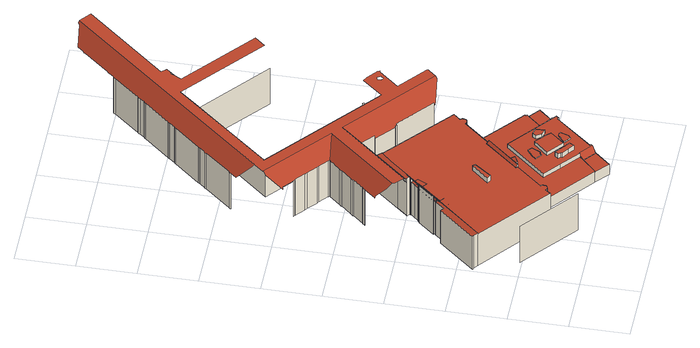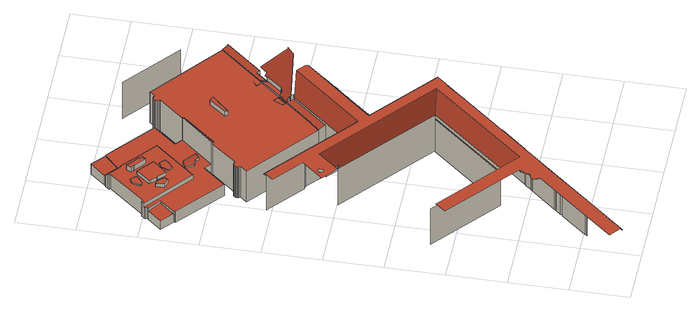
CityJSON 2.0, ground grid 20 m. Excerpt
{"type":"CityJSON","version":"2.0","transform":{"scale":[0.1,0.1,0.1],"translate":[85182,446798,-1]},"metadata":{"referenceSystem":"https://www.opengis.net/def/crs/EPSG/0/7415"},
"CityObjects":{
"building1":{"type":"Building","attributes":{"b3_bag_bag_overlap":23.36,"b3_dak_type":"slanted","b3_h_dak_50p":20.15,"b3_h_dak_70p":21.5,"b3_h_dak_max":52.83,"b3_h_dak_min":0.94,"b3_h_maaiveld":0.002,"b3_kas_warenhuis":false,"b3_mutatie_ahn3_ahn4":false,"b3_opp_buitenmuur":19287.86,"b3_opp_dak_plat":2240.14,"b3_opp_dak_schuin":9948.24,"b3_opp_grond":7894.57,"b3_opp_scheidingsmuur":1406.73,"b3_reconstructie_onvolledig":false,"b3_rmse_lod12":3.59,"b3_rmse_lod13":2.86,"b3_rmse_lod22":0.478,"b3_val3dity_lod12":"[]","b3_val3dity_lod13":"[]","b3_val3dity_lod22":"[303]","b3_volume_lod12":169719.16,"b3_volume_lod13":169433.06,"b3_volume_lod22":155111.23,"geconstateerd":false,"oorspronkelijkbouwjaar":1945,"status":"Pand in gebruik"},"children":["building1-1"]},
"building1-1":{"type":"BuildingPart","parents":["building1"],"geometry":[{"type":"MultiSurface","lod":"2.2","boundaries":[[[0,1,2,3]],[[4,5,6,7]],[[6,8,9,7]],[[10,4,11,12,13]],[[14,15,16,17]],[[7,9,11,4]],[[17,16,18,19]],[[20,21,22,14,17,19,23,24,25,26,27,28,29,30,31,32,33,34]],[[35,30,29]],[[19,18,36,23]],[[23,36,37,24]],[[38,39,40,41]],[[42,43,39,38]],[[24,37,44,25]],[[45,46,43,42]],[[47,25,44,48,49]],[[50,26,25,47]],[[51,52,46,45]],[[53,50,47,49]],[[54,55,56,57]],[[29,58,55,54]],[[27,59,60,28]],[[28,60,58,29]],[[49,48,61,53]],[[26,62,59,27]],[[53,61,62,26,50]],[[63,64,52,51]],[[65,66,64,63]],[[67,68,69,70,71,72,73,74,65,63,51,45,42,38,41,75,76,77,78,79,80]],[[81,82,83,84]],[[84,83,85,86]],[[74,87,66,65]],[[86,85,88,89]],[[89,88,90,91]],[[91,90,92,93]],[[73,94,87,74]],[[93,92,95,96]],[[97,98,99,100,101,102,103,104,105,81,84,86,89,91,93,96,106,107,108,109,110,111,69,68]],[[72,112,94,73]],[[96,95,113,106]],[[106,113,107]],[[107,113,114,108]],[[108,114,109]],[[115,116,117,118]],[[71,119,112,72]],[[120,121,116,115]],[[109,114,122,110]],[[123,124,125,57,126]],[[57,56,127,128,126]],[[110,122,129,111]],[[70,130,119,71]],[[69,131,130,70]],[[111,129,131,69]],[[132,133,134,135]],[[136,137,138,133,132]],[[139,140,121,120]],[[67,97,68]],[[97,67,98]],[[128,127,141,142]],[[126,128,123]],[[143,144,140,139]],[[145,124,123]],[[124,145,146]],[[147,148,144,143]],[[142,141,149,150]],[[151,152,148,147]],[[150,149,153,154]],[[155,156,157,158,136,132,135]],[[159,160,152,151]],[[161,162,160,159]],[[154,153,163,164]],[[158,165,137,136]],[[164,163,166,167]],[[167,166,168,169]],[[155,135,170,171]],[[169,168,172,173]],[[173,174,175,176,177,178,146,145,123,128,142,150,154,164,167,169]],[[135,134,179,170]],[[133,180,179,134]],[[181,182,162,161]],[[133,138,183,180]],[[173,172,184,174]],[[185,186,182,181]],[[187,188,186,185]],[[189,190,188,187]],[[191,192,190,189]],[[193,158,157,194]],[[195,196,197,198,199,200,201,202,203,156,155,171,204,205,206,207,208,209,210,211,212,213,214,215,216,217,218,219,220,99,98,67,80,221,125,124,146,178],[222,223,224,225,226,227,228,229]],[[194,157,230,231]],[[232,233,192,191]],[[234,235,233,232]],[[236,217,216,237,238,239,240,241,242,243,244,245,246,247,248,249,250,251,252,253,234,232,191,189,187,185,181,161,159,151,147,143,139,120,115,118,254,255]],[[170,179,180,256]],[[253,257,235,234]],[[252,258,257,253]],[[251,259,258,252]],[[256,180,183,260,261]],[[250,262,259,251]],[[249,263,262,250]],[[264,207,206]],[[207,264,208]],[[265,209,208]],[[209,265,210]],[[213,266,214]],[[266,213,212]],[[248,267,263,249]],[[247,268,267,248]],[[246,269,268,247]]],"semantics":{"surfaces":[{"type":"WallSurface","on_footprint_edge":true},{"type":"RoofSurface"},{"type":"WallSurface","on_footprint_edge":false}],"values":[0,1,0,0,0,0,0,1,2,0,0,0,0,0,0,0,2,0,1,0,0,0,0,0,0,0,0,0,1,0,0,0,0,0,0,0,0,1,0,0,0,0,0,0,0,0,0,1,0,0,0,0,0,2,0,0,2,2,0,2,0,2,2,0,0,0,0,1,0,0,0,0,0,0,1,0,1,2,1,0,0,0,0,0,0,0,2,1,2,0,0,1,2,0,0,0,0,0,0,2,2,2,2,2,2,0,0,0]}}]},
"building2":{"type":"Building","attributes":{"b3_bag_bag_overlap":23.35,"b3_dak_type":"multiple horizontal","b3_h_dak_50p":13.7,"b3_h_dak_70p":13.77,"b3_h_dak_max":15.8,"b3_h_dak_min":0.78,"b3_h_maaiveld":0.275,"b3_kas_warenhuis":false,"b3_mutatie_ahn3_ahn4":false,"b3_opp_buitenmuur":1533.96,"b3_opp_dak_plat":1503.52,"b3_opp_dak_schuin":96.69,"b3_opp_grond":1570.12,"b3_opp_scheidingsmuur":853.4,"b3_reconstructie_onvolledig":false,"b3_rmse_lod12":0.65,"b3_rmse_lod13":0.65,"b3_rmse_lod22":0.608,"b3_val3dity_lod12":"[]","b3_val3dity_lod13":"[]","b3_val3dity_lod22":"[]","b3_volume_lod12":21203.01,"b3_volume_lod13":21203.01,"b3_volume_lod22":21170.27,"geconstateerd":false,"oorspronkelijkbouwjaar":2010,"status":"Pand in gebruik"},"children":["building2-1"]},
"building2-1":{"type":"BuildingPart","parents":["building2"],"geometry":[{"type":"Solid","lod":"2.2","boundaries":[[[[270,271,272,273,274,275,276,277,278,279,280,281,282,283,284,285,286,287,288,289,290,291,292,293,294,295,296,297,298,299,300,301,302,303,304,305,306,307,308,309,310,311,312,313,314,315,316,317,318,319,320,321,322,323,324,325]],[[326,306,305,327]],[[327,305,304,328]],[[328,304,303,329]],[[330,307,306,326]],[[329,303,302,331]],[[332,301,300,333]],[[331,302,301,332]],[[333,300,299,334]],[[335,296,295,336]],[[334,299,298,337]],[[337,298,297,338]],[[338,297,296,335]],[[336,295,294,339]],[[340,293,292,341]],[[341,292,291,342]],[[339,294,293,340]],[[342,291,290,343]],[[343,290,289,344]],[[345,288,287,346]],[[347,285,284,348]],[[349,286,285,347]],[[346,287,286,349]],[[348,284,283,350]],[[350,283,282,351]],[[352,281,280,353]],[[353,280,279,354]],[[351,282,281,352]],[[354,279,278,355]],[[356,276,275,357]],[[355,278,277,358]],[[358,277,276,356]],[[359,271,270,360]],[[357,275,274,361]],[[361,274,273,362]],[[362,273,272,363]],[[363,272,271,359]],[[360,270,325,364]],[[365,317,316,366]],[[367,365,368,369]],[[370,371,372,368]],[[371,309,308,373]],[[374,313,312,375]],[[376,311,310,377]],[[375,312,311,376]],[[373,308,307,330]],[[364,325,324,378]],[[379,378,324,323,380]],[[380,323,322,381]],[[382,383,378,379]],[[384,385,386,387]],[[388,389,385,384]],[[390,391,389,388]],[[387,386,391,390]],[[392,314,313,374]],[[377,310,309,371,370]],[[393,319,318,394]],[[394,318,317,365,367]],[[369,368,372,395,396,397]],[[344,289,288,345]],[[397,396,398,399]],[[400,321,320,398]],[[381,322,321,400]],[[396,395,383,382]],[[399,398,320,319,393]],[[366,316,315,401]],[[401,315,314,392]],[[387,390,388,384]],[[383,395,372,371,373,330,326,327,328,329,331,332,333,334,337,338,335,336,339,340,341,342,343,344,345,346,349,347,348,350,351,352,353,354,355,358,356,357,361,362,363,359,360,364,378],[391,386,385,389]],[[396,382,379,380,381,400,398]],[[399,393,394,367,369,397]],[[401,392,374,375,376,377,370,368,365,366]]]],"semantics":{"surfaces":[{"type":"GroundSurface"},{"type":"WallSurface","on_footprint_edge":true},{"type":"WallSurface","on_footprint_edge":false},{"type":"RoofSurface"}],"values":[[0,1,1,1,1,1,1,1,1,1,1,1,1,1,1,1,1,1,1,1,1,1,1,1,1,1,1,1,1,1,1,1,1,1,1,1,1,1,1,2,2,1,1,1,1,1,1,1,1,2,2,2,2,2,1,1,1,1,2,1,2,1,1,2,1,1,1,3,3,3,3,3]]}}]},
"building3":{"type":"Building","attributes":{"b3_bag_bag_overlap":0,"b3_dak_type":"multiple horizontal","b3_h_dak_50p":4.9,"b3_h_dak_70p":6.16,"b3_h_dak_max":14.01,"b3_h_dak_min":3.64,"b3_h_maaiveld":-0.01,"b3_kas_warenhuis":false,"b3_mutatie_ahn3_ahn4":false,"b3_opp_buitenmuur":913.72,"b3_opp_dak_plat":1029.68,"b3_opp_dak_schuin":51.16,"b3_opp_grond":969.07,"b3_opp_scheidingsmuur":213.45,"b3_reconstructie_onvolledig":false,"b3_rmse_lod12":1.45,"b3_rmse_lod13":1.28,"b3_rmse_lod22":0.306,"b3_val3dity_lod12":"[]","b3_val3dity_lod13":"[]","b3_val3dity_lod22":"[]","b3_volume_lod12":5969.49,"b3_volume_lod13":6080.17,"b3_volume_lod22":5291.69,"geconstateerd":false,"oorspronkelijkbouwjaar":1930,"status":"Pand in gebruik"},"children":["building3-1"]},
"building3-1":{"type":"BuildingPart","parents":["building3"],"geometry":[{"type":"Solid","lod":"2.2","boundaries":[[[[402,403,404,405,406,407,408,409,410,411,412,413,414,415,416,417,418,419,420,421,422,423,424,425,426,427,428,429]],[[430,411,410,431]],[[432,433,434,435]],[[436,408,407,437]],[[438,439,405,404,440]],[[441,442,443,444]],[[445,402,429,446]],[[440,404,403,447]],[[448,425,424,449]],[[446,429,428,450]],[[451,427,426,452]],[[453,454,455,456]],[[450,428,427,451]],[[457,458,459]],[[460,461,462,459]],[[463,464,462,461]],[[465,466,467,468]],[[469,470,466,465]],[[464,423,422,471]],[[472,419,418,473]],[[474,420,419,472]],[[475,412,411,430]],[[476,417,416,477]],[[477,416,415,478,479]],[[480,481,482,483]],[[483,482,484,485]],[[486,487,481,480]],[[488,409,408,436]],[[456,455,489,490]],[[491,492,431,493]],[[494,475,492,491]],[[495,413,412,475,494]],[[479,478,496,497]],[[493,431,410,409,488]],[[452,426,425,448,498]],[[449,424,423,464,463]],[[499,500,501,502]],[[503,504,505,506]],[[506,505,507,508]],[[509,510,458,457]],[[511,512,513]],[[471,422,421,514]],[[514,421,420,474]],[[437,407,406,515]],[[516,517,518,519]],[[508,507,517,516]],[[478,415,414,520]],[[520,414,413,495]],[[498,448,461,460]],[[521,522,523,524]],[[512,525,510,509]],[[526,527,528,529]],[[473,418,417,476]],[[530,531,504,503]],[[515,406,405,439]],[[497,496,500,499]],[[532,533,433,432]],[[534,535,536,537]],[[490,489,470,469]],[[447,403,402,445,538]],[[539,540,541,542]],[[543,544,545,546]],[[546,545,522,521]],[[519,518,531,530]],[[547,548,549,550]],[[550,549,551,552]],[[552,551,527,526]],[[538,445,439,438]],[[553,554,544,543]],[[444,443,554,553]],[[524,523,555,556]],[[556,555,557,558]],[[537,536,487,486]],[[559,560,535,534]],[[561,562,533,532]],[[542,541,548,547]],[[563,564,454,453]],[[468,467,564,563]],[[565,566,560,559]],[[529,528,540,539]],[[567,568,562,561]],[[558,557,569,570]],[[570,569,442,441]],[[571,572,566,565]],[[485,484,572,571]],[[435,434,573,574]],[[574,573,568,567]],[[502,501,525,512,511]],[[492,475,430,431]],[[461,448,449,463]],[[474,513,512,509,457,459,462,464,471,514]],[[538,438,440,447]],[[519,530,503,506,508,516]],[[525,501,500,496,478,520,495,494,491,493,488,436,437,515,439,445,446,450,451,452,498,460,459,458,510],[505,504,531,518,517,507]],[[468,563,453,456,490,469,465]],[[529,539,542,547,550,552,526]],[[570,441,444,553,543,546,521,524,556,558]],[[485,571,565,559,534,537,486,480,483]],[[574,567,561,532,432,435]],[[502,511,513,474,472,473,476,477,479,497,499],[434,433,533,562,568,573],[467,466,470,489,455,454,564],[442,569,557,555,523,522,545,544,554,443],[572,484,482,481,487,536,535,560,566],[549,548,541,540,528,527,551]]]],"semantics":{"surfaces":[{"type":"GroundSurface"},{"type":"WallSurface","on_footprint_edge":true},{"type":"WallSurface","on_footprint_edge":false},{"type":"RoofSurface"}],"values":[[0,1,2,1,1,2,1,1,1,1,1,2,1,2,2,2,2,2,1,1,1,1,1,1,2,2,2,1,2,2,2,1,2,1,1,1,2,2,2,2,2,1,1,1,2,2,1,1,2,2,2,2,1,2,1,2,2,2,2,1,2,2,2,2,2,2,2,2,2,2,2,2,2,2,2,2,2,2,2,2,2,2,2,2,2,2,2,2,3,3,3,3,3,3,3,3,3,3,3,3]]}}]}
},
"vertices":[
[255,53,165],[255,53,10],[72,208,10],[72,208,165],[161,487,148],[138,460,148],[147,452,148],[178,473,148],[147,452,10],[178,473,10],[161,487,152],[161,487,10],[151,496,10],[151,496,155],[155,503,171],[155,503,10],[153,504,10],[153,504,173],[199,558,10],[199,558,173],[124,478,181],[144,502,181],[150,497,171],[201,557,170],[206,563,170],[219,552,146],[243,579,145],[229,590,170],[232,594,170],[231,595,173],[136,587,269],[122,573,271],[114,565,272],[115,564,269],[122,479,183],[136,587,268],[201,557,10],[206,563,10],[155,726,164],[155,726,10],[156,726,10],[156,726,164],[162,735,164],[162,735,10],[219,552,10],[163,734,164],[163,734,10],[219,552,148],[235,539,10],[235,539,148],[243,579,148],[194,770,164],[194,770,10],[251,572,148],[222,602,173],[222,602,10],[226,606,10],[226,606,165],[231,595,10],[229,590,10],[232,594,10],[251,572,10],[243,579,10],[193,771,164],[193,771,10],[201,779,164],[201,779,10],[330,863,225],[326,866,219],[271,862,164],[269,860,164],[270,860,165],[239,824,164],[231,816,164],[232,815,164],[125,689,164],[124,690,164],[123,688,164],[127,687,169],[130,651,204],[135,634,226],[157,959,164],[157,959,10],[162,954,10],[162,954,164],[163,954,10],[163,954,164],[232,815,10],[194,928,10],[194,928,165],[194,927,10],[194,927,164],[200,922,10],[200,922,164],[231,816,10],[200,923,10],[200,923,165],[330,863,219],[333,867,225],[119,1049,226],[114,1042,214],[114,1040,212],[119,985,157],[122,988,163],[125,985,163],[126,985,164],[231,896,165],[231,896,164],[237,891,164],[237,891,165],[268,865,165],[268,864,164],[239,824,10],[231,896,10],[237,891,10],[157,1166,163],[157,1166,10],[155,1161,10],[155,1161,165],[270,860,10],[162,1169,165],[162,1169,10],[268,865,10],[368,830,217],[363,834,225],[165,601,226],[371,776,164],[371,776,10],[371,776,163],[268,864,10],[269,860,10],[271,862,10],[232,1063,163],[232,1063,151],[228,1062,151],[228,1062,167],[231,1062,165],[231,1062,10],[232,1063,10],[234,1255,164],[234,1255,10],[372,776,10],[372,776,163],[236,1259,162],[236,1259,10],[363,834,217],[367,838,225],[241,1262,164],[241,1262,10],[412,741,10],[412,741,163],[254,1278,164],[254,1278,10],[409,737,10],[409,737,156],[170,1057,226],[540,742,225],[535,802,166],[535,803,165],[256,1282,163],[256,1282,10],[260,1286,164],[260,1286,10],[469,686,10],[469,686,156],[535,803,10],[475,684,10],[475,684,159],[477,681,10],[477,681,159],[446,1318,167],[441,1376,225],[480,684,10],[480,684,164],[599,582,164],[596,579,157],[604,579,165],[656,583,217],[660,588,225],[446,1318,151],[446,1314,151],[333,1371,164],[333,1371,10],[446,1314,10],[599,582,10],[336,1375,163],[336,1375,10],[340,1378,164],[340,1378,10],[353,1394,164],[353,1394,10],[356,1398,163],[356,1398,10],[535,803,182],[535,802,181],[680,612,225],[683,616,225],[682,620,225],[589,699,225],[647,766,225],[650,767,225],[646,774,225],[614,802,225],[598,810,225],[705,1151,225],[734,1186,225],[501,1384,225],[503,1389,225],[513,1408,225],[519,1421,225],[528,1426,225],[537,1437,225],[536,1438,225],[526,1452,225],[523,1455,225],[751,1723,225],[716,1753,225],[144,1082,226],[143,1080,226],[142,1080,226],[117,1050,226],[138,625,226],[609,754,225],[609,768,225],[620,771,225],[626,759,225],[623,758,225],[621,751,225],[615,750,225],[613,755,225],[540,798,174],[540,798,181],[360,1402,164],[360,1402,10],[433,1487,164],[433,1487,10],[142,1091,215],[713,1756,218],[705,1752,214],[656,1747,164],[638,1727,164],[634,1724,162],[631,1719,164],[559,1634,164],[554,1631,163],[552,1626,164],[539,1611,164],[534,1608,163],[532,1603,164],[459,1518,164],[455,1515,163],[453,1510,164],[440,1495,164],[435,1491,163],[138,1141,165],[139,1129,177],[446,1314,163],[435,1491,10],[440,1495,10],[453,1510,10],[666,1127,10],[666,1127,163],[455,1515,10],[459,1518,10],[503,1389,218],[519,1421,230],[526,1452,219],[532,1603,10],[534,1608,10],[539,1611,10],
[557,490,13],[560,488,13],[561,486,13],[562,483,13],[562,481,13],[562,478,13],[562,476,13],[560,473,13],[559,471,13],[557,469,13],[555,468,13],[552,467,13],[550,467,13],[547,467,13],[545,467,13],[542,468,13],[540,470,13],[465,382,13],[459,387,13],[364,274,13],[369,269,13],[294,181,13],[296,180,13],[298,178,13],[299,175,13],[299,173,13],[299,170,13],[299,167,13],[298,165,13],[296,163,13],[294,161,13],[292,160,13],[290,159,13],[287,158,13],[285,158,13],[282,159,13],[280,160,13],[278,162,13],[263,144,13],[30,336,13],[13,350,13],[12,348,13],[8,351,13],[113,474,13],[123,466,13],[155,503,13],[153,504,13],[159,511,13],[199,558,13],[201,557,13],[217,576,13],[232,594,13],[222,602,13],[328,725,13],[350,706,13],[577,513,13],[280,160,145],[282,159,145],[285,158,145],[287,158,145],[278,162,145],[290,159,145],[292,160,145],[294,161,145],[296,163,145],[299,170,145],[299,173,145],[298,165,145],[299,167,145],[299,175,145],[298,178,145],[296,180,145],[294,181,145],[369,269,145],[364,274,145],[459,387,145],[465,382,145],[542,468,145],[545,467,145],[540,470,145],[547,467,145],[550,467,145],[552,467,145],[555,468,145],[557,469,145],[559,471,145],[562,476,145],[562,478,145],[560,473,145],[560,488,145],[557,490,145],[562,481,145],[562,483,145],[561,486,145],[577,513,145],[159,511,154],[153,504,154],[159,511,155],[156,483,152],[156,483,154],[30,336,152],[30,336,149],[156,483,149],[263,144,145],[113,474,155],[8,351,155],[12,348,155],[13,350,155],[350,706,149],[350,706,152],[328,725,155],[222,602,155],[318,672,152],[318,672,149],[274,350,168],[274,350,147],[289,343,147],[289,343,168],[328,408,166],[328,408,147],[333,400,166],[333,400,147],[123,466,154],[201,557,155],[199,558,155],[224,563,149],[224,563,152],[224,563,155],[217,576,154],[217,576,155],[232,594,154],[155,503,154],
[371,268,10],[364,274,10],[459,387,10],[468,380,10],[491,361,10],[556,438,10],[709,307,10],[706,303,10],[710,300,10],[750,266,10],[710,219,10],[705,213,10],[710,209,10],[705,204,10],[697,195,10],[693,198,10],[589,75,10],[593,71,10],[589,66,10],[581,56,10],[580,57,10],[576,53,10],[531,1,10],[487,39,10],[485,41,10],[484,40,10],[330,171,10],[395,248,10],[750,266,47],[710,300,47],[588,249,86],[588,249,72],[601,232,72],[601,232,85],[709,307,57],[556,438,57],[468,380,153],[468,380,56],[459,387,144],[554,146,91],[554,146,72],[519,175,72],[519,175,91],[371,268,56],[395,248,56],[364,274,144],[487,39,53],[531,1,53],[330,171,56],[484,40,56],[485,41,56],[589,225,85],[589,225,72],[562,250,72],[562,250,85],[542,94,61],[542,94,57],[540,92,56],[535,87,56],[535,87,53],[535,87,48],[576,53,53],[576,53,49],[611,204,85],[611,204,72],[607,208,72],[607,208,85],[571,157,84],[571,157,72],[580,57,56],[593,71,72],[589,75,72],[589,66,72],[710,219,47],[693,198,72],[697,195,72],[705,204,57],[705,204,72],[613,181,76],[613,181,72],[587,158,72],[587,158,76],[591,154,72],[591,154,76],[622,181,76],[622,181,72],[706,303,57],[517,201,72],[517,201,84],[667,251,57],[667,251,47],[710,300,57],[710,219,57],[705,213,57],[547,335,57],[547,335,73],[487,39,56],[429,196,72],[429,196,56],[482,152,56],[482,152,72],[478,290,65],[478,290,56],[504,302,57],[504,302,63],[485,328,56],[485,328,63],[541,95,61],[541,95,57],[544,98,72],[544,98,66],[547,101,72],[581,56,56],[491,361,57],[464,327,65],[464,327,56],[455,337,56],[455,337,65],[710,209,57],[540,135,91],[540,135,72],[558,120,72],[558,120,92],[544,98,57],[525,224,76],[525,224,72],[539,254,72],[539,254,76],[439,324,67],[439,324,56],[595,262,86],[595,262,72],[618,149,76],[618,149,72],[627,176,72],[627,176,76],[371,268,153],[527,264,76],[527,264,72],[505,248,72],[505,248,76],[517,156,91],[517,156,72],[517,151,72],[517,151,91],[494,234,75],[494,234,72],[513,218,72],[513,218,76],[518,224,72],[518,224,76],[509,163,91],[509,163,72],[567,136,72],[567,136,92],[559,142,72],[559,142,92],[607,140,76],[607,140,72],[618,256,86],[618,256,72],[591,225,85],[591,225,72],[598,148,76],[598,148,72],[620,226,85],[620,226,72],[559,143,72],[559,143,92],[591,153,76],[591,153,72],[619,226,72],[619,226,85]
]}
